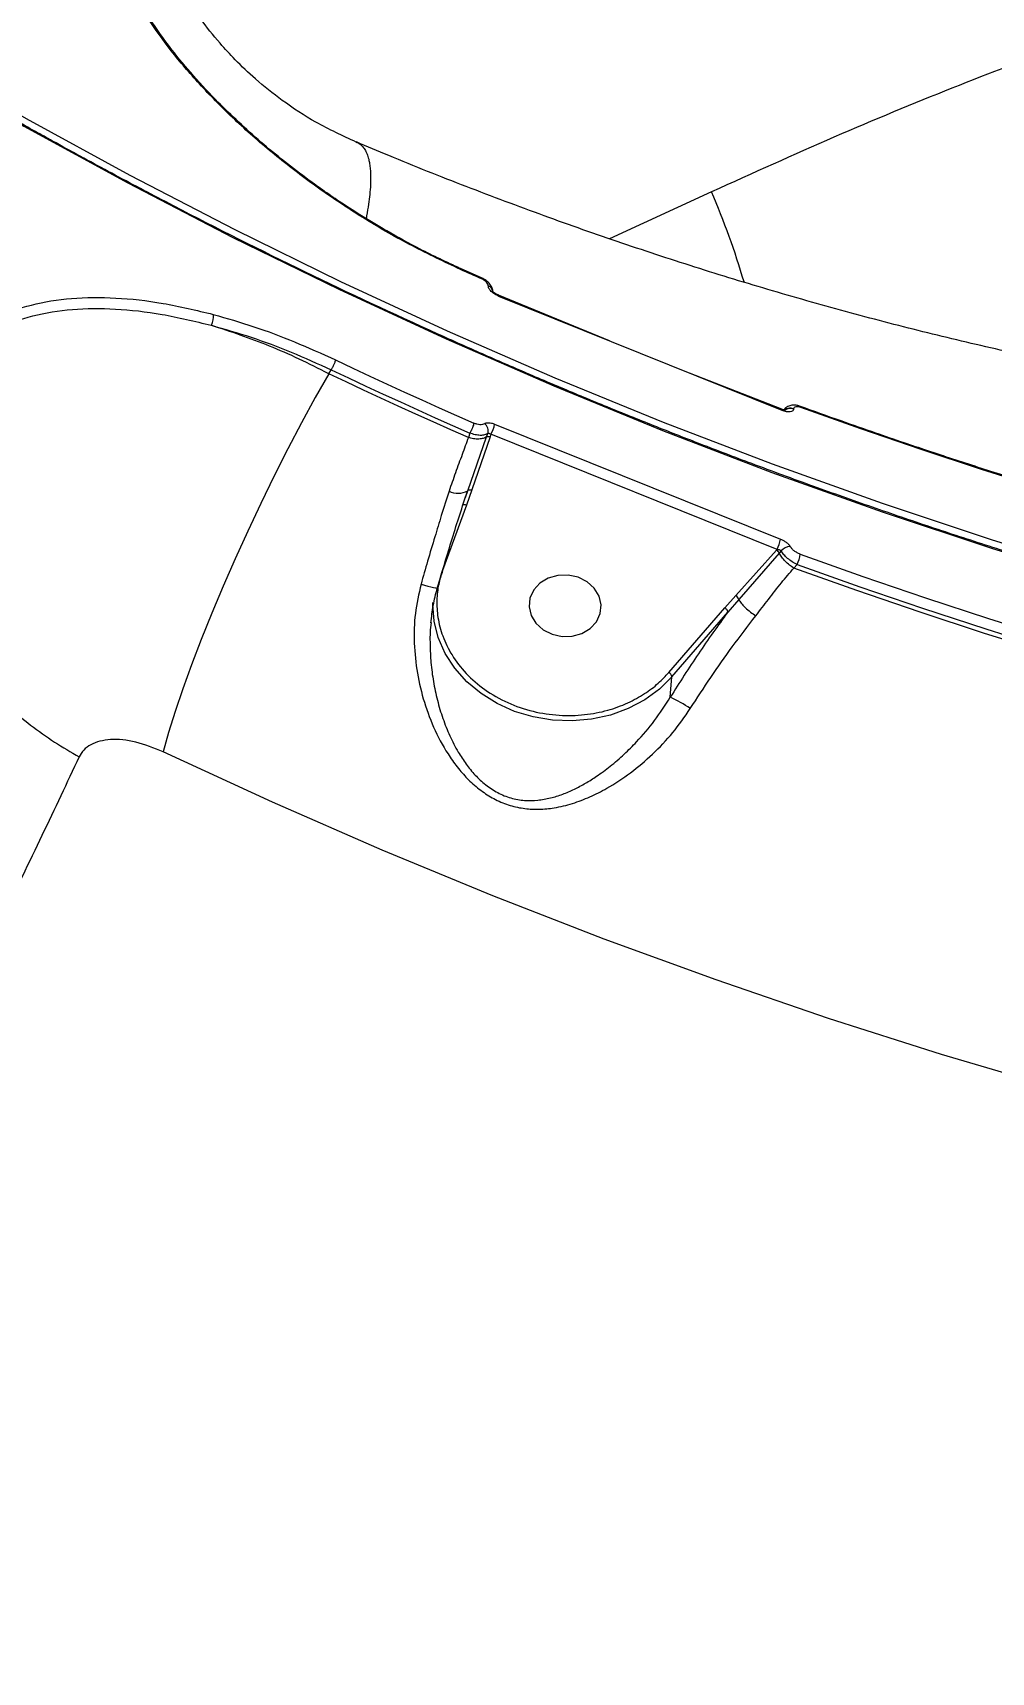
# Model space of a CAD drawing. Header units: millimetres. Extents: x -5609 to 5139, y -3980 to 3221.
# Drawn here: x 2328.2 to 2447.6, y -23.6 to 180.8 of the extents above; entities that cross this region are included whole.
import ezdxf

# ---------------------------------------------------------------- set-up
doc = ezdxf.new("R2010")
doc.units = ezdxf.units.MM
doc.layers.add('DIKOM_ОБЪЕКТ', color=7, linetype='Continuous')
doc.layers.add('DIKOM_РАЗМЕР_ОБЪЕКТА', color=7, linetype='Continuous')
doc.styles.add('style1', font='arial.ttf', dxfattribs={"width": 0.8})
doc.dimstyles.new('1-50', dxfattribs={"dimtxt": 300, "dimasz": 200, "dimexe": 100, "dimexo": 0, "dimgap": 100, "dimtad": 1, "dimtxsty": 'style1', "dimcen": 200, "dimclrd": 7, "dimclre": 7, "dimclrt": 7, "dimadec": 1, "dimazin": 2, "dimtfac": 1, "dimtmove": 0, "dimatfit": 2, "dimfxl": 0, "dimlwd": 25, "dimlwe": 18, "dimarcsym": 0})

# ---------------------------------------------------------------- blocks, each defined once
blk = doc.blocks.new('A$Cc336a1e3')
at = {"color": 8, "linetype": 'Continuous', "lineweight": 15}
for p, q in [((5232.95, 1433.84), (5220.21, 1428)), ((5241.96, 1406.49), (5242.12, 1406.82)), ((5202.26, 1395.72), (5202.55, 1396.59))]:
    blk.add_line(p, q, dxfattribs=at)
at = {"color": 7, "linetype": 'Continuous', "lineweight": 15}
for p, q in [((5204.27, 1423.12), (5201.64, 1424.29)), ((5205.12, 1422.13), (5205.12, 1422.14)), ((5220.21, 1415.27), (5206.39, 1420.95)), ((5241.75, 1406.59), (5206.45, 1420.81)), ((5185.22, 1411.17), (5185.54, 1411.66)), ((5241.69, 1406.73), (5230.19, 1411.25)), ((5242.22, 1406.94), (5241.95, 1406.65)), ((5243.18, 1406.8), (5243.18, 1406.79)), ((5205.91, 1404.88), (5241.55, 1390.55)), ((5202.55, 1396.59), (5204.9, 1403.3)), ((5202.83, 1403.76), (5202.63, 1403.22)), ((5205.34, 1403.32), (5203.05, 1396.68)), ((5204.9, 1403.3), (5205.05, 1403.72)), ((5205.45, 1403.62), (5205.34, 1403.32)), ((5241.12, 1389.27), (5205.45, 1403.62)), ((5203.05, 1396.68), (5202.4, 1394.79)), ((5202.4, 1394.79), (5199.42, 1386.62)), ((5235.97, 1383.51), (5241.05, 1389.19)), ((5241.39, 1388.82), (5236.34, 1383.03)), ((5241.05, 1389.19), (5241.12, 1389.27)), ((5241.63, 1389.09), (5241.39, 1388.82)), ((5243.2, 1386.94), (5243.6, 1387.4)), ((5227.63, 1373.92), (5234.59, 1381.98)), ((5234.59, 1381.98), (5235.97, 1383.51)), ((5236.34, 1383.03), (5234.98, 1381.46)), ((5197.98, 1380.15), (5197.95, 1379.88)), ((5228.01, 1373.4), (5234.98, 1381.46)), ((5227.8, 1370.84), (5228.01, 1373.4))]:
    blk.add_line(p, q, dxfattribs=at)
at = {"color": 7, "linetype": 'Continuous', "lineweight": 15, "flags": 128}
for points in [[(5134.37, 1449.42), (5147.2, 1442.04), (5160.17, 1434.95), (5173.28, 1428.17), (5186.5, 1421.69), (5199.85, 1415.51), (5213.3, 1409.65), (5226.85, 1404.1), (5240.48, 1398.87), (5254.2, 1393.96), (5267.99, 1389.38), (5281.84, 1385.13), (5295.75, 1381.2), (5309.7, 1377.61), (5323.68, 1374.36), (5337.69, 1371.45), (5351.71, 1368.87), (5365.75, 1366.64), (5379.78, 1364.75), (5393.8, 1363.21), (5407.79, 1362.01), (5421.76, 1361.16)], [(5134.72, 1450.32), (5147.51, 1442.97), (5160.45, 1435.9), (5173.51, 1429.14), (5186.7, 1422.68), (5200, 1416.52), (5213.41, 1410.67), (5226.92, 1405.14), (5240.52, 1399.93), (5254.2, 1395.04), (5267.94, 1390.47), (5281.75, 1386.23), (5295.62, 1382.32), (5309.52, 1378.74), (5323.46, 1375.49), (5337.43, 1372.59), (5351.41, 1370.02), (5365.4, 1367.8), (5379.39, 1365.91), (5393.37, 1364.37), (5407.33, 1363.18), (5421.25, 1362.33)], [(5204.29, 1422.99), (5203.96, 1423.13), (5203.63, 1423.28), (5203.31, 1423.43), (5202.98, 1423.57), (5202.65, 1423.72), (5202.32, 1423.86), (5201.99, 1424.01), (5201.66, 1424.16)], [(5186.07, 1412.89), (5188.21, 1411.88), (5190.36, 1410.87), (5192.51, 1409.88), (5194.67, 1408.89), (5196.83, 1407.91), (5198.99, 1406.93), (5201.15, 1405.97), (5203.32, 1405.01)], [(5185.22, 1411.17), (5183.54, 1408.19), (5181.83, 1405.05), (5180.12, 1401.79), (5178.42, 1398.43), (5176.75, 1395.01), (5175.13, 1391.55), (5173.55, 1388.1), (5172.06, 1384.67), (5170.64, 1381.3), (5169.33, 1378.03), (5168.12, 1374.88), (5167.03, 1371.87), (5166.08, 1369.05), (5165.27, 1366.43), (5164.6, 1364.03)], [(5202.63, 1403.22), (5200.44, 1404.19), (5198.26, 1405.16), (5196.08, 1406.14), (5193.9, 1407.13), (5191.73, 1408.13), (5189.56, 1409.13), (5187.39, 1410.15), (5185.22, 1411.17)], [(5185.54, 1411.66), (5187.69, 1410.64), (5189.84, 1409.63), (5192, 1408.64), (5194.16, 1407.65), (5196.32, 1406.66), (5198.49, 1405.69), (5200.66, 1404.72), (5202.83, 1403.76)], [(5304.52, 1388.39), (5296.91, 1390.36), (5289.31, 1392.43), (5281.73, 1394.6), (5274.16, 1396.87), (5266.61, 1399.24), (5259.08, 1401.71), (5251.57, 1404.28), (5244.08, 1406.96)], [(5202.55, 1396.59), (5202.58, 1396.62), (5202.62, 1396.66), (5202.67, 1396.68), (5202.73, 1396.7), (5202.8, 1396.71), (5202.88, 1396.71), (5202.96, 1396.7), (5203.05, 1396.68)], [(5244, 1388.69), (5251.8, 1385.91), (5259.63, 1383.23), (5267.47, 1380.66), (5275.34, 1378.19), (5283.22, 1375.82), (5291.12, 1373.56), (5299.04, 1371.4), (5306.97, 1369.35)], [(5216.32, 1385.79), (5215.08, 1386.06), (5213.8, 1386.03), (5212.59, 1385.69), (5211.56, 1385.07), (5210.78, 1384.22), (5210.31, 1383.21), (5210.2, 1382.12), (5210.46, 1381.04), (5211.06, 1380.06), (5211.95, 1379.25), (5213.06, 1378.69), (5214.31, 1378.42), (5215.59, 1378.45), (5216.79, 1378.79), (5217.83, 1379.41), (5218.61, 1380.26), (5219.07, 1381.27), (5219.18, 1382.36), (5218.93, 1383.44), (5218.33, 1384.42), (5217.44, 1385.23), (5216.32, 1385.79)], [(5306.63, 1367.46), (5298.64, 1369.52), (5290.67, 1371.69), (5282.71, 1373.97), (5274.77, 1376.36), (5266.85, 1378.84), (5258.94, 1381.44), (5251.06, 1384.14), (5243.2, 1386.94)], [(5243.6, 1387.4), (5251.42, 1384.61), (5259.26, 1381.93), (5267.12, 1379.35), (5275.01, 1376.88), (5282.91, 1374.5), (5290.83, 1372.24), (5298.76, 1370.08), (5306.71, 1368.02)], [(5196.73, 1384.93), (5197.17, 1384.81), (5197.59, 1384.7), (5197.96, 1384.6), (5198.27, 1384.52), (5198.52, 1384.46), (5198.68, 1384.43), (5198.76, 1384.43), (5198.76, 1384.45)], [(5361.24, 1303.64), (5346.95, 1305.94), (5332.66, 1308.55), (5318.39, 1311.47), (5304.14, 1314.72), (5289.92, 1318.27), (5275.74, 1322.14), (5261.61, 1326.32), (5247.53, 1330.81), (5233.51, 1335.6), (5219.56, 1340.69), (5205.68, 1346.09), (5191.89, 1351.78), (5178.2, 1357.76), (5164.6, 1364.03)]]:
    blk.add_lwpolyline(points, dxfattribs=at)
at = {"color": 8, "linetype": 'Continuous', "lineweight": 15, "flags": 128}
for points in [[(5244.08, 1406.96), (5244.07, 1407.01), (5244.06, 1407.05), (5244.05, 1407.08), (5244.03, 1407.09)], [(5228.01, 1373.4), (5226.44, 1371.85), (5224.61, 1370.51), (5222.56, 1369.42), (5220.33, 1368.61), (5217.99, 1368.09), (5215.57, 1367.88), (5213.13, 1367.97), (5210.72, 1368.38), (5208.4, 1369.07), (5206.22, 1370.06), (5204.23, 1371.3), (5202.46, 1372.78), (5200.96, 1374.46), (5199.76, 1376.3), (5198.88, 1378.27), (5198.36, 1380.32), (5198.19, 1382.4), (5198.19, 1382.63)]]:
    blk.add_lwpolyline(points, dxfattribs=at)
at = {"color": 8, "linetype": 'Continuous', "lineweight": 15}
for centre, radius, start, end in [((5140.26, 1394.1), 100.85, 16.426, 23.211), ((5204.81, 1421.31), 0.886, 5.0602, 69.5115), ((5204.81, 1421.3), 0.886, 5.8912, 69.5155), ((5202.21, 1394.31), 0.524, 68.1376, 118.3639)]:
    blk.add_arc(centre, radius, start, end, dxfattribs=at)
at = {"color": 7, "linetype": 'Continuous', "lineweight": 15}
for centre, radius, start, end in [((5168.89, 1418.23), 1.98, 329.3039, 9.7741), ((5204, 1404.04), 1.1, 342.9592, 54.8983), ((5201.86, 1405.64), 4.12, 330.609, 349.4283), ((5201.34, 1398.68), 2.42, 242.5961, 299.959), ((5237.13, 1391.33), 4.49, 332.6616, 349.9301), ((5240.52, 1388.35), 0.988, 28.3016, 58.0274), ((5242.73, 1388.23), 1.39, 88.9547, 142.1115), ((5240.12, 1389.18), 3.91, 332.8436, 352.7005), ((5235.51, 1382.78), 0.865, 16.8535, 58.0889), ((5227.28, 1373.27), 0.742, 10.6373, 62.2128), ((5218.76, 1352.04), 20.87, 56.4214, 64.3016)]:
    blk.add_arc(centre, radius, start, end, dxfattribs=at)
for points, knots in [([(5188.66, 1440.04), (5186.96, 1440.82), (5183.75, 1442.31), (5179.56, 1445.06), (5176.22, 1447.73), (5173.66, 1450.17), (5171.4, 1452.62), (5169.37, 1455.19), (5167.66, 1457.73), (5166.37, 1459.93), (5165.33, 1461.92), (5164.38, 1463.98), (5163.45, 1466.33), (5162.66, 1468.79), (5162.08, 1471.09), (5161.68, 1473.15), (5161.43, 1474.99), (5161.3, 1476.47), (5161.26, 1477.5), (5161.26, 1478.27), (5161.27, 1478.87), (5161.29, 1479.24), (5161.28, 1479.15), (5161.28, 1479.14)], [0, 0, 0, 0, 0.072351, 0.136876, 0.192897, 0.239946, 0.278837, 0.333683, 0.376496, 0.407109, 0.435893, 0.472519, 0.517185, 0.5676, 0.619965, 0.674023, 0.733091, 0.783385, 0.826233, 0.873966, 0.929671, 0.994266, 1, 1, 1, 1]), ([(5201.66, 1424.16), (5199.65, 1425.11), (5195.63, 1427), (5189.79, 1430.36), (5184.22, 1434.03), (5179.02, 1437.95), (5174.25, 1442.06), (5170, 1446.24), (5166.32, 1450.41), (5163.26, 1454.48), (5160.86, 1458.35), (5159.17, 1461.93), (5158.13, 1465.18), (5158.04, 1466.97), (5157.99, 1467.87)], [0, 0, 0, 0, 0.08342, 0.166601, 0.249542, 0.333044, 0.416018, 0.499512, 0.582694, 0.665941, 0.749583, 0.832833, 0.91629, 1, 1, 1, 1]), ([(5201.63, 1424.29), (5199.95, 1425.07), (5196.85, 1426.52), (5192.68, 1428.82), (5189.33, 1430.82), (5186.67, 1432.54), (5184.43, 1434.08), (5180.94, 1436.6), (5176.28, 1440.34), (5171.56, 1444.8), (5167.97, 1448.7), (5165.35, 1451.91), (5163.56, 1454.42), (5162.31, 1456.36), (5161.35, 1458.01), (5160.32, 1459.99), (5159.35, 1462.31), (5158.59, 1464.87), (5158.52, 1466.41), (5158.48, 1467.23)], [0, 0, 0, 0, 0.070269, 0.129892, 0.17881, 0.217374, 0.249616, 0.282469, 0.38301, 0.484548, 0.55243, 0.619412, 0.681953, 0.711321, 0.746521, 0.792802, 0.850275, 0.91948, 1, 1, 1, 1]), ([(5421.59, 1361.34), (5419.7, 1361.44), (5416.25, 1361.62), (5411.54, 1361.92), (5407.77, 1362.18), (5404.69, 1362.42), (5399.25, 1362.86), (5388.26, 1363.88), (5372.33, 1365.78), (5354.19, 1368.53), (5335.65, 1371.9), (5316.03, 1376.13), (5295.38, 1381.33), (5279.23, 1385.99), (5267.55, 1389.65), (5260.27, 1392.03), (5252.98, 1394.52), (5245.54, 1397.15), (5238.4, 1399.78), (5231.88, 1402.26), (5226, 1404.57), (5220.31, 1406.86), (5214.57, 1409.24), (5208.92, 1411.65), (5203.33, 1414.09), (5194.08, 1418.24), (5181.2, 1424.29), (5167.89, 1431), (5157.78, 1436.35), (5152.39, 1439.29), (5148.52, 1441.44), (5145.86, 1442.93), (5142.61, 1444.77), (5138.71, 1447.01), (5135.91, 1448.66), (5134.39, 1449.54)], [0, 0, 0, 0, 0.019331, 0.035395, 0.048183, 0.05786, 0.066898, 0.103716, 0.170042, 0.229263, 0.288484, 0.358985, 0.429486, 0.499987, 0.525112, 0.550237, 0.575363, 0.600813, 0.627681, 0.649928, 0.669085, 0.689516, 0.709802, 0.729705, 0.749447, 0.769188, 0.828411, 0.887634, 0.913693, 0.939166, 0.946989, 0.956554, 0.968582, 0.983067, 1, 1, 1, 1]), ([(5279.79, 1411.8), (5279.77, 1411.8), (5276.57, 1412.4), (5270.15, 1413.82), (5260.52, 1416.06), (5250.86, 1418.56), (5241.18, 1421.28), (5231.48, 1424.23), (5221.78, 1427.41), (5212.07, 1430.82), (5202.38, 1434.47), (5194.57, 1437.55), (5190.01, 1439.49), (5188.67, 1440.06)], [0, 0, 0, 0, 0.000638, 0.107388, 0.213941, 0.320319, 0.42654, 0.532622, 0.638584, 0.744437, 0.850196, 0.955871, 1, 1, 1, 1]), ([(5205.69, 1421.34), (5205.68, 1421.51), (5205.65, 1421.86), (5205.34, 1422.36), (5204.94, 1422.73), (5204.57, 1422.97), (5204.37, 1423.07), (5204.27, 1423.12)], [0, 0, 0, 0, 0.237106, 0.48426, 0.738575, 0.868588, 1, 1, 1, 1]), ([(5205.12, 1422.14), (5205.11, 1422.21), (5205.09, 1422.34), (5204.91, 1422.58), (5204.63, 1422.82), (5204.41, 1422.93), (5204.29, 1422.99)], [0, 0, 0, 0, 0.250124, 0.500227, 0.750179, 1, 1, 1, 1]), ([(5134.74, 1409.08), (5135.43, 1410.37), (5136.81, 1412.93), (5139.89, 1415.96), (5143.63, 1418.29), (5148.07, 1419.86), (5153.08, 1420.68), (5158.61, 1420.72), (5164.53, 1420.08), (5168.73, 1419.07), (5170.84, 1418.56)], [0, 0, 0, 0, 0.125122, 0.249776, 0.375245, 0.499698, 0.625035, 0.749554, 0.874301, 1, 1, 1, 1]), ([(5206.45, 1420.81), (5206.27, 1420.9), (5205.91, 1421.07), (5205.46, 1421.43), (5205.22, 1421.75), (5205.12, 1421.98), (5205.12, 1422.08), (5205.12, 1422.13)], [0, 0, 0, 0, 0.249611, 0.499116, 0.748792, 0.874515, 1, 1, 1, 1]), ([(5206.42, 1420.95), (5206.36, 1420.98), (5206.24, 1421.03), (5206.07, 1421.13), (5205.93, 1421.22), (5205.81, 1421.31), (5205.74, 1421.37), (5205.7, 1421.4), (5205.7, 1421.39), (5205.7, 1421.39)], [0, 0, 0, 0, 0.158157, 0.317606, 0.476227, 0.634278, 0.789789, 0.944684, 1, 1, 1, 1]), ([(5135.19, 1407.97), (5135.87, 1409.23), (5137.22, 1411.74), (5140.23, 1414.7), (5143.91, 1416.98), (5148.26, 1418.51), (5153.17, 1419.3), (5158.59, 1419.34), (5164.4, 1418.7), (5168.52, 1417.71), (5170.59, 1417.21)], [0, 0, 0, 0, 0.124988, 0.249526, 0.37491, 0.499323, 0.624666, 0.749256, 0.874125, 1, 1, 1, 1]), ([(5170.84, 1418.56), (5172.52, 1418.08), (5175.86, 1417.11), (5180.97, 1415.2), (5184.37, 1413.66), (5186.07, 1412.89)], [0, 0, 0, 0, 0.333971, 0.666108, 1, 1, 1, 1]), ([(5185.22, 1411.17), (5183.99, 1411.79), (5181.54, 1413.03), (5176.62, 1415.19), (5173, 1416.41), (5170.59, 1417.21)], [0, 0, 0, 0, 0.251957, 0.503301, 1, 1, 1, 1]), ([(5170.59, 1417.21), (5172.24, 1416.74), (5175.52, 1415.79), (5180.54, 1413.92), (5183.87, 1412.41), (5185.54, 1411.66)], [0, 0, 0, 0, 0.334015, 0.665986, 1, 1, 1, 1]), ([(5186.07, 1412.89), (5186.05, 1412.81), (5186.01, 1412.66), (5185.87, 1412.32), (5185.71, 1411.96), (5185.59, 1411.76), (5185.54, 1411.66)], [0, 0, 0, 0, 0.240657, 0.500003, 0.759425, 1, 1, 1, 1]), ([(5242.09, 1406.59), (5242.09, 1406.6), (5242.08, 1406.61), (5242.02, 1406.63), (5241.9, 1406.66), (5241.78, 1406.7), (5241.72, 1406.72)], [0, 0, 0, 0, 0.162739, 0.402575, 0.679879, 1, 1, 1, 1]), ([(5243.18, 1406.79), (5243.17, 1406.74), (5243.16, 1406.65), (5243.04, 1406.51), (5242.77, 1406.4), (5242.29, 1406.41), (5241.93, 1406.53), (5241.75, 1406.59)], [0, 0, 0, 0, 0.125449, 0.251117, 0.500833, 0.750379, 1, 1, 1, 1]), ([(5244.03, 1407.09), (5243.89, 1407.14), (5243.59, 1407.24), (5243.08, 1407.27), (5242.65, 1407.18), (5242.32, 1407.02), (5242.18, 1406.89), (5242.11, 1406.82)], [0, 0, 0, 0, 0.202649, 0.433458, 0.699872, 0.845783, 1, 1, 1, 1]), ([(5244.08, 1406.96), (5243.96, 1406.99), (5243.73, 1407.06), (5243.43, 1407.06), (5243.23, 1406.98), (5243.2, 1406.86), (5243.18, 1406.8)], [0, 0, 0, 0, 0.249154, 0.49922, 0.749341, 1, 1, 1, 1]), ([(5304.43, 1388.55), (5302.57, 1389.02), (5299.23, 1389.87), (5294.81, 1391.04), (5291.36, 1391.98), (5288.5, 1392.78), (5283.12, 1394.3), (5276.33, 1396.3), (5268.34, 1398.8), (5263.26, 1400.44), (5259.53, 1401.68), (5256.72, 1402.63), (5253.16, 1403.85), (5248.84, 1405.36), (5245.72, 1406.49), (5244.03, 1407.1)], [0, 0, 0, 0, 0.091661, 0.164479, 0.218438, 0.261744, 0.305948, 0.484372, 0.598122, 0.703087, 0.737354, 0.784021, 0.843359, 0.915352, 1, 1, 1, 1]), ([(5203.32, 1405.01), (5203.3, 1404.94), (5203.27, 1404.78), (5203.14, 1404.44), (5202.99, 1404.07), (5202.88, 1403.86), (5202.83, 1403.76)], [0, 0, 0, 0, 0.24068, 0.500011, 0.75941, 1, 1, 1, 1]), ([(5204.63, 1404.94), (5204.56, 1404.9), (5204.41, 1404.82), (5204.08, 1404.8), (5203.71, 1404.86), (5203.45, 1404.96), (5203.32, 1405.01)], [0, 0, 0, 0, 0.249731, 0.49966, 0.749431, 1, 1, 1, 1]), ([(5204.63, 1404.94), (5204.7, 1404.98), (5204.85, 1405.06), (5205.16, 1405.07), (5205.52, 1405.03), (5205.78, 1404.93), (5205.91, 1404.88)], [0, 0, 0, 0, 0.249859, 0.499813, 0.749698, 1, 1, 1, 1]), ([(5202.63, 1403.22), (5202.38, 1402.52), (5201.86, 1401.08), (5201.02, 1398.85), (5200.49, 1397.29), (5200.23, 1396.53)], [0, 0, 0, 0, 0.32761, 0.671356, 1, 1, 1, 1]), ([(5204.9, 1403.3), (5204.77, 1403.23), (5204.52, 1403.08), (5203.95, 1403.01), (5203.3, 1403.04), (5202.85, 1403.16), (5202.63, 1403.22)], [0, 0, 0, 0, 0.248223, 0.504557, 0.758566, 1, 1, 1, 1]), ([(5205.05, 1403.72), (5204.93, 1403.65), (5204.68, 1403.51), (5204.12, 1403.47), (5203.49, 1403.54), (5203.05, 1403.69), (5202.83, 1403.76)], [0, 0, 0, 0, 0.250086, 0.500121, 0.749817, 1, 1, 1, 1]), ([(5204.9, 1403.3), (5204.92, 1403.31), (5204.97, 1403.34), (5205.08, 1403.36), (5205.21, 1403.35), (5205.29, 1403.33), (5205.34, 1403.32)], [0, 0, 0, 0, 0.245085, 0.499937, 0.755098, 1, 1, 1, 1]), ([(5205.05, 1403.72), (5205.07, 1403.73), (5205.12, 1403.75), (5205.22, 1403.74), (5205.33, 1403.7), (5205.41, 1403.64), (5205.45, 1403.62)], [0, 0, 0, 0, 0.242813, 0.490223, 0.742646, 1, 1, 1, 1]), ([(5200.23, 1396.53), (5199.91, 1395.52), (5199.31, 1393.66), (5198.42, 1390.73), (5197.57, 1387.88), (5197, 1385.89), (5196.73, 1384.93)], [0, 0, 0, 0, 0.270998, 0.49845, 0.759282, 1, 1, 1, 1]), ([(5198.75, 1384.43), (5199.37, 1386.5), (5200.6, 1390.64), (5201.88, 1394.58), (5202.52, 1396.54)], [0, 0, 0, 0, 0.50162, 1, 1, 1, 1]), ([(5241.55, 1390.55), (5241.68, 1390.49), (5241.93, 1390.38), (5242.27, 1390.16), (5242.57, 1389.9), (5242.69, 1389.72), (5242.75, 1389.63)], [0, 0, 0, 0, 0.249373, 0.499322, 0.749511, 1, 1, 1, 1]), ([(5241.12, 1389.27), (5241.17, 1389.27), (5241.28, 1389.26), (5241.43, 1389.22), (5241.55, 1389.16), (5241.6, 1389.11), (5241.63, 1389.09)], [0, 0, 0, 0, 0.263937, 0.520255, 0.765676, 1, 1, 1, 1]), ([(5243.2, 1386.94), (5243.02, 1387.06), (5242.64, 1387.31), (5242.12, 1387.79), (5241.67, 1388.31), (5241.49, 1388.65), (5241.39, 1388.82)], [0, 0, 0, 0, 0.241841, 0.495651, 0.751783, 1, 1, 1, 1]), ([(5243.6, 1387.4), (5243.39, 1387.5), (5242.98, 1387.71), (5242.42, 1388.14), (5241.93, 1388.61), (5241.73, 1388.93), (5241.63, 1389.09)], [0, 0, 0, 0, 0.248104, 0.497432, 0.74799, 1, 1, 1, 1]), ([(5244, 1388.69), (5243.87, 1388.74), (5243.61, 1388.85), (5243.25, 1389.08), (5242.94, 1389.35), (5242.82, 1389.53), (5242.75, 1389.63)], [0, 0, 0, 0, 0.249426, 0.499177, 0.749376, 1, 1, 1, 1]), ([(5199.42, 1386.62), (5199.24, 1386.05), (5198.86, 1384.86), (5198.65, 1382.89), (5198.78, 1380.72), (5199.38, 1378.4), (5200.54, 1376.02), (5202.3, 1373.73), (5204.64, 1371.7), (5207.48, 1370.08), (5210.64, 1369), (5213.91, 1368.51), (5217.07, 1368.58), (5219.96, 1369.13), (5222.48, 1370.05), (5224.58, 1371.22), (5226.3, 1372.5), (5227.2, 1373.47), (5227.63, 1373.92)], [0, 0, 0, 0, 0.046211, 0.097337, 0.153591, 0.214977, 0.281181, 0.351536, 0.42495, 0.499999, 0.57505, 0.648464, 0.71882, 0.785026, 0.846407, 0.902663, 0.95379, 1, 1, 1, 1]), ([(5238.46, 1380.99), (5238.99, 1381.68), (5240.07, 1383.07), (5241.61, 1385.08), (5242.68, 1386.33), (5243.2, 1386.94)], [0, 0, 0, 0, 0.332865, 0.676675, 1, 1, 1, 1]), ([(5196.73, 1384.93), (5196.45, 1383.72), (5195.9, 1381.3), (5195.82, 1377.55), (5196.2, 1373.83), (5197.08, 1370.17), (5198.42, 1366.64), (5199.97, 1363.84), (5201.5, 1361.78), (5202.84, 1360.33), (5204.33, 1359.07), (5206.01, 1358.03), (5207.82, 1357.3), (5209.66, 1356.92), (5211.51, 1356.84), (5213.5, 1357.03), (5215.62, 1357.55), (5217.8, 1358.39), (5220.24, 1359.63), (5222.87, 1361.36), (5225.63, 1363.7), (5228.17, 1366.36), (5229.59, 1368.41), (5230.3, 1369.43)], [0, 0, 0, 0, 0.060846, 0.121612, 0.183355, 0.245191, 0.307738, 0.370551, 0.403621, 0.434356, 0.467556, 0.498923, 0.531459, 0.563761, 0.594637, 0.627845, 0.669955, 0.711773, 0.753548, 0.815743, 0.877335, 0.938872, 1, 1, 1, 1]), ([(5197.96, 1380.11), (5198.05, 1380.84), (5198.21, 1382.3), (5198.57, 1383.72), (5198.75, 1384.43)], [0, 0, 0, 0, 0.500014, 1, 1, 1, 1]), ([(5234.98, 1381.46), (5234.97, 1381.5), (5234.97, 1381.55), (5234.92, 1381.65), (5234.88, 1381.72), (5234.81, 1381.8), (5234.72, 1381.89), (5234.64, 1381.94), (5234.59, 1381.98)], [0, 0, 0, 0, 0.239521, 0.368449, 0.500032, 0.631531, 0.760546, 1, 1, 1, 1]), ([(5236.34, 1383.03), (5236.42, 1382.88), (5236.6, 1382.59), (5237.12, 1382.03), (5237.77, 1381.46), (5238.24, 1381.14), (5238.46, 1380.99)], [0, 0, 0, 0, 0.248204, 0.507968, 0.763402, 1, 1, 1, 1]), ([(5234.98, 1381.46), (5233.74, 1379.75), (5231.26, 1376.31), (5228.96, 1372.67), (5227.8, 1370.84)], [0, 0, 0, 0, 0.49911, 1, 1, 1, 1]), ([(5230.3, 1369.43), (5231.14, 1370.73), (5232.84, 1373.34), (5235.58, 1377.23), (5237.48, 1379.71), (5238.46, 1380.99)], [0, 0, 0, 0, 0.326001, 0.652891, 1, 1, 1, 1]), ([(5142.5, 1372.4), (5143.38, 1371.51), (5145.12, 1369.74), (5148.01, 1367.36), (5150.99, 1365.23), (5153.08, 1364.01), (5154.11, 1363.41)], [0, 0, 0, 0, 0.260816, 0.514961, 0.761591, 1, 1, 1, 1]), ([(5164.6, 1364.03), (5163.45, 1364.5), (5161.18, 1365.42), (5157.96, 1365.71), (5155.84, 1365.18), (5154.64, 1364.31), (5154.28, 1363.7), (5154.11, 1363.41)], [0, 0, 0, 0, 0.263276, 0.518649, 0.763103, 0.88239, 1, 1, 1, 1]), ([(5154.11, 1363.41), (5152.59, 1360.17), (5149.54, 1353.71), (5144.57, 1343.41), (5139.33, 1332.74), (5133.78, 1321.64), (5128.31, 1310.84), (5122.95, 1300.4), (5117.76, 1290.4), (5112.34, 1280.09), (5106.71, 1269.46), (5100.87, 1258.54), (5094.93, 1247.53), (5088.88, 1236.43), (5082.76, 1225.28), (5076.44, 1213.86), (5069.93, 1202.19), (5063.23, 1190.29), (5056.8, 1178.94), (5050.66, 1168.18), (5044.84, 1158.05), (5038.91, 1147.78), (5032.86, 1137.39), (5026.72, 1126.88), (5020.47, 1116.27), (5012.84, 1103.39), (5003.76, 1088.18), (4993.2, 1070.68), (4982.46, 1053.06), (4973.16, 1037.96), (4965.33, 1025.37), (4959.03, 1015.28), (4952.69, 1005.22), (4946.34, 995.2), (4939.98, 985.24), (4933.62, 975.33), (4926.6, 964.49), (4918.96, 952.78), (4910.72, 940.3), (4902.56, 928.07), (4894.5, 916.12), (4885.99, 903.66), (4877.11, 890.85), (4867.95, 877.87), (4859.06, 865.49), (4853.45, 857.88), (4850.63, 854.06)], [0, 0, 0, 0, 0.025201, 0.050426, 0.075478, 0.100439, 0.125533, 0.145965, 0.166556, 0.187307, 0.208217, 0.229287, 0.250516, 0.270801, 0.291287, 0.311973, 0.332861, 0.35395, 0.375239, 0.39266, 0.410236, 0.427968, 0.445856, 0.463899, 0.482097, 0.500451, 0.530196, 0.560356, 0.590931, 0.62192, 0.639817, 0.657849, 0.676017, 0.69432, 0.712759, 0.731334, 0.750044, 0.774713, 0.799566, 0.824602, 0.849822, 0.875227, 0.906171, 0.937281, 0.968557, 1, 1, 1, 1])]:
    blk.add_open_spline(points, degree=3, knots=knots, dxfattribs=at)
at = {"color": 8, "linetype": 'Continuous', "lineweight": 15}
for points, knots in [([(5432.13, 1413.09), (5431.07, 1414.47), (5427.62, 1418.99), (5421.96, 1425.84), (5415, 1433.67), (5407.96, 1440.69), (5400.71, 1446.96), (5393.16, 1452.43), (5385.25, 1457.04), (5376.95, 1460.75), (5368.19, 1463.54), (5358.89, 1465.39), (5349, 1466.3), (5338.48, 1466.26), (5327.33, 1465.25), (5315.61, 1463.31), (5303.33, 1460.47), (5290.47, 1456.76), (5277.03, 1452.22), (5262.95, 1446.86), (5248.31, 1440.79), (5238.07, 1436.16), (5232.95, 1433.84)], [0, 0, 0, 0, 0.021107, 0.068725, 0.1169, 0.165717, 0.215291, 0.265702, 0.316468, 0.36745, 0.418725, 0.470381, 0.522504, 0.575208, 0.628267, 0.681129, 0.733894, 0.78668, 0.839609, 0.892802, 0.946356, 1, 1, 1, 1]), ([(5188.65, 1440.02), (5188.69, 1440.01), (5189.03, 1439.93), (5189.4, 1439.56), (5189.81, 1439), (5190.06, 1438.43), (5190.22, 1437.9), (5190.3, 1437.48), (5190.35, 1437.17), (5190.39, 1436.84), (5190.42, 1436.48), (5190.44, 1436.09), (5190.46, 1435.51), (5190.44, 1434.67), (5190.35, 1433.56), (5190.19, 1432.26), (5190.03, 1431.26), (5189.91, 1430.63), (5189.89, 1430.52)], [0, 0, 0, 0, 0.019735, 0.166067, 0.251013, 0.340628, 0.4228, 0.454887, 0.488207, 0.522756, 0.558536, 0.595544, 0.633785, 0.713848, 0.803684, 0.888499, 0.980876, 1, 1, 1, 1]), ([(5201.63, 1424.28), (5201.63, 1424.29), (5201.66, 1424.3), (5201.67, 1424.26), (5201.67, 1424.19), (5201.66, 1424.16)], [0, 0, 0, 0, 0.132135, 0.577621, 1, 1, 1, 1]), ([(5204.29, 1422.99), (5204.29, 1423.02), (5204.3, 1423.09), (5204.28, 1423.11), (5204.27, 1423.11)], [0, 0, 0, 0, 0.538377, 1, 1, 1, 1]), ([(5206.45, 1420.81), (5206.45, 1420.87), (5206.45, 1420.94), (5206.42, 1420.94), (5206.41, 1420.94)], [0, 0, 0, 0, 0.791982, 1, 1, 1, 1]), ([(5241.75, 1406.59), (5241.75, 1406.64), (5241.75, 1406.73), (5241.7, 1406.71), (5241.69, 1406.71)], [0, 0, 0, 0, 0.607689, 1, 1, 1, 1]), ([(5242.08, 1406.6), (5242.11, 1406.64), (5242.23, 1406.75), (5242.5, 1406.86), (5242.85, 1406.9), (5243.07, 1406.83), (5243.18, 1406.8)], [0, 0, 0, 0, 0.131981, 0.427153, 0.722294, 1, 1, 1, 1]), ([(5243.18, 1406.79), (5243.07, 1406.82), (5242.85, 1406.88), (5242.5, 1406.84), (5242.23, 1406.74), (5242.12, 1406.63), (5242.08, 1406.6)], [0, 0, 0, 0, 0.279746, 0.577458, 0.874999, 1, 1, 1, 1]), ([(5197.95, 1379.88), (5197.94, 1379.86), (5197.84, 1379.05), (5197.84, 1377.46), (5197.94, 1375.11), (5198.25, 1372.79), (5198.74, 1370.46), (5199.42, 1368.2), (5200.28, 1366.03), (5201.25, 1364.14), (5202.32, 1362.5), (5203.45, 1361.12), (5204.76, 1359.89), (5206.27, 1358.89), (5207.93, 1358.22), (5209.63, 1357.93), (5211.29, 1357.97), (5212.88, 1358.26), (5214.4, 1358.73), (5215.85, 1359.36), (5217.25, 1360.11), (5218.74, 1361.05), (5220.36, 1362.24), (5222.03, 1363.68), (5223.9, 1365.55), (5225.89, 1367.86), (5227.17, 1369.85), (5227.8, 1370.84)], [0, 0, 0, 0, 0.000992, 0.047055, 0.090642, 0.136703, 0.183149, 0.229377, 0.274633, 0.319355, 0.353559, 0.387631, 0.421835, 0.455833, 0.490033, 0.524055, 0.558175, 0.592161, 0.626328, 0.660238, 0.694104, 0.728088, 0.772146, 0.819876, 0.863941, 0.932025, 1, 1, 1, 1])]:
    blk.add_open_spline(points, degree=3, knots=knots, dxfattribs=at)
blk = doc.blocks.new('*D3')
at = {"layer": 'Defpoints', "color": 0, "transparency": 16777216}
for p in [(3639.92, 380.08), (-2820.17, -123), (3639.92, -3311)]:
    blk.add_point(p, dxfattribs=at)
at = {"layer": 'DIKOM_РАЗМЕР_ОБЪЕКТА', "color": 7, "lineweight": 18, "transparency": 16777216}
for p, q in [((3639.92, 380.08), (3639.92, -3411)), ((-2820.17, -123), (-2820.17, -3411))]:
    blk.add_line(p, q, dxfattribs=at)
at = {"layer": 'DIKOM_РАЗМЕР_ОБЪЕКТА', "color": 7, "lineweight": 25, "transparency": 16777216}
blk.add_line((-2620.17, -3311), (3439.92, -3311), dxfattribs=at)
at = {"layer": 'DIKOM_РАЗМЕР_ОБЪЕКТА', "color": 7, "transparency": 16777216}
for points in [[(-2620.17, -3277.67), (-2620.17, -3344.33), (-2820.17, -3311)], [(3439.92, -3277.67), (3439.92, -3344.33), (3639.92, -3311)]]:
    blk.add_solid(points, dxfattribs=at)
at = {"layer": 'DIKOM_РАЗМЕР_ОБЪЕКТА', "color": 7, "transparency": 16777216, "insert": (300, -3057.83), "char_height": 300, "attachment_point": 5, "style": 'style1'}
blk.add_mtext('6450', dxfattribs=at)

msp = doc.modelspace()

# ---------------------------------------------------------------- linework, layer by layer
at = {"layer": 'DIKOM_РАЗМЕР_ОБЪЕКТА'}
msp.add_circle((2594.5, 436), 1052.678, dxfattribs=at)

# ---------------------------------------------------------------- block references
at = {"layer": 'DIKOM_ОБЪЕКТ'}
msp.add_blockref('A$Cc336a1e3', (-2820.166, -1272.903), dxfattribs=at)

# ---------------------------------------------------------------- dimensions: what is measured, and where the dimension line sits
at = {"layer": 'DIKOM_РАЗМЕР_ОБЪЕКТА'}
dim = msp.add_linear_dim(base=(3639.915, -3311), p1=(-2820.166, -123), p2=(3639.915, 380.085), text='6450', dimstyle='1-50', dxfattribs=at)
dim.commit()
dim.dimension.update_dxf_attribs({"geometry": '*D3', "text_midpoint": (300, -3311), "dimtype": 160})

doc.saveas('drawing.dxf')
